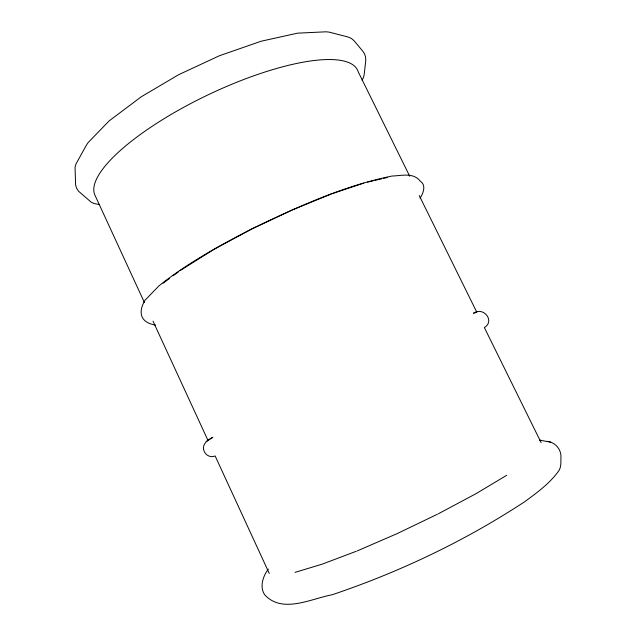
<?xml version="1.0" encoding="UTF-8"?>
<svg xmlns="http://www.w3.org/2000/svg" width="636" height="636" viewBox="0 0 636 636"><rect width="100%" height="100%" fill="white"/><g stroke="black" fill="none" stroke-linecap="round" stroke-linejoin="round"><path stroke-width="0.95" d="M420.078 198.194C423.242 193.328 426.502 185.163 420.285 181.149C413.257 172.181 401.642 175.79 391.999 176.037C342.86 185.982 296.98 207.249 251.999 228.745C219.73 245.576 187.533 263.034 159.008 285.818L144.905 300.359C137.646 312.944 140.699 322.683 155.645 325.099M362.051 80.208L363.546 77.385L364.213 74.261L365.78 60.476L365.581 57.002L364.484 53.726L362.56 50.888L353.966 40.625L351.318 38.398L348.178 37.039L329.186 32.126L326.03 31.8L297.6 33.159L261.269 41.189L219.444 55.73L178.621 74.714L141.311 96.744L109.082 120.943L87.999 142.726L86.313 145.318L75.954 164.024L75.04 167.3L75.597 184.917L76.598 188.224L78.474 191.166L91.043 202.049L93.953 203.52L99.065 204.506M206.231 441.599L212.814 437.369C207.328 439.659 201.079 445.12 204.299 451.647C206.072 455.646 211.088 457.896 215.135 455.964L269.282 573.465M268.328 569.085C263.065 576.025 259.305 586.79 264.671 594.755C282.312 614.145 311.362 598.579 332.032 594.795L334.433 593.992C400.362 571.565 463.795 541.379 522.172 503.362L524.438 501.915C537.142 492.574 550.045 483.281 559.211 470.203C561.556 465.806 560.713 460.695 560.96 455.925C560.674 448.483 554.441 441.829 546.936 441.432M163.134 283.187L169.351 278.584M173.231 275.698L178.668 271.667M180.226 270.515L214.706 248.899L252.341 228.753L292.568 209.816M506.749 475.259L475.943 493.719L438.252 513.824M437.361 514.254L397.277 533.564L357.241 550.903M293.474 209.443L331.284 194.004M356.319 551.253L322.126 564.18L294.969 572.384M332.215 193.694L363.8 183.089M367.544 182.119L373.189 180.807M375.065 180.37L381.648 178.843M383.524 178.406L387.284 177.531M539.877 440.207L550.458 442.06M539.718 440.184L541.323 440.47M409.743 176.275L358.203 71.804A145.429 42.048 -25.5 0 0 211.661 93.15A145.429 42.048 -25.5 0 0 94.851 194.95L144.412 302.498M419.227 195.514L476.865 312.348L473.407 313.23C483.257 306.218 495.412 320.902 484.362 327.556L541.141 442.656M153.03 321.196L207.988 440.446"/></g></svg>
